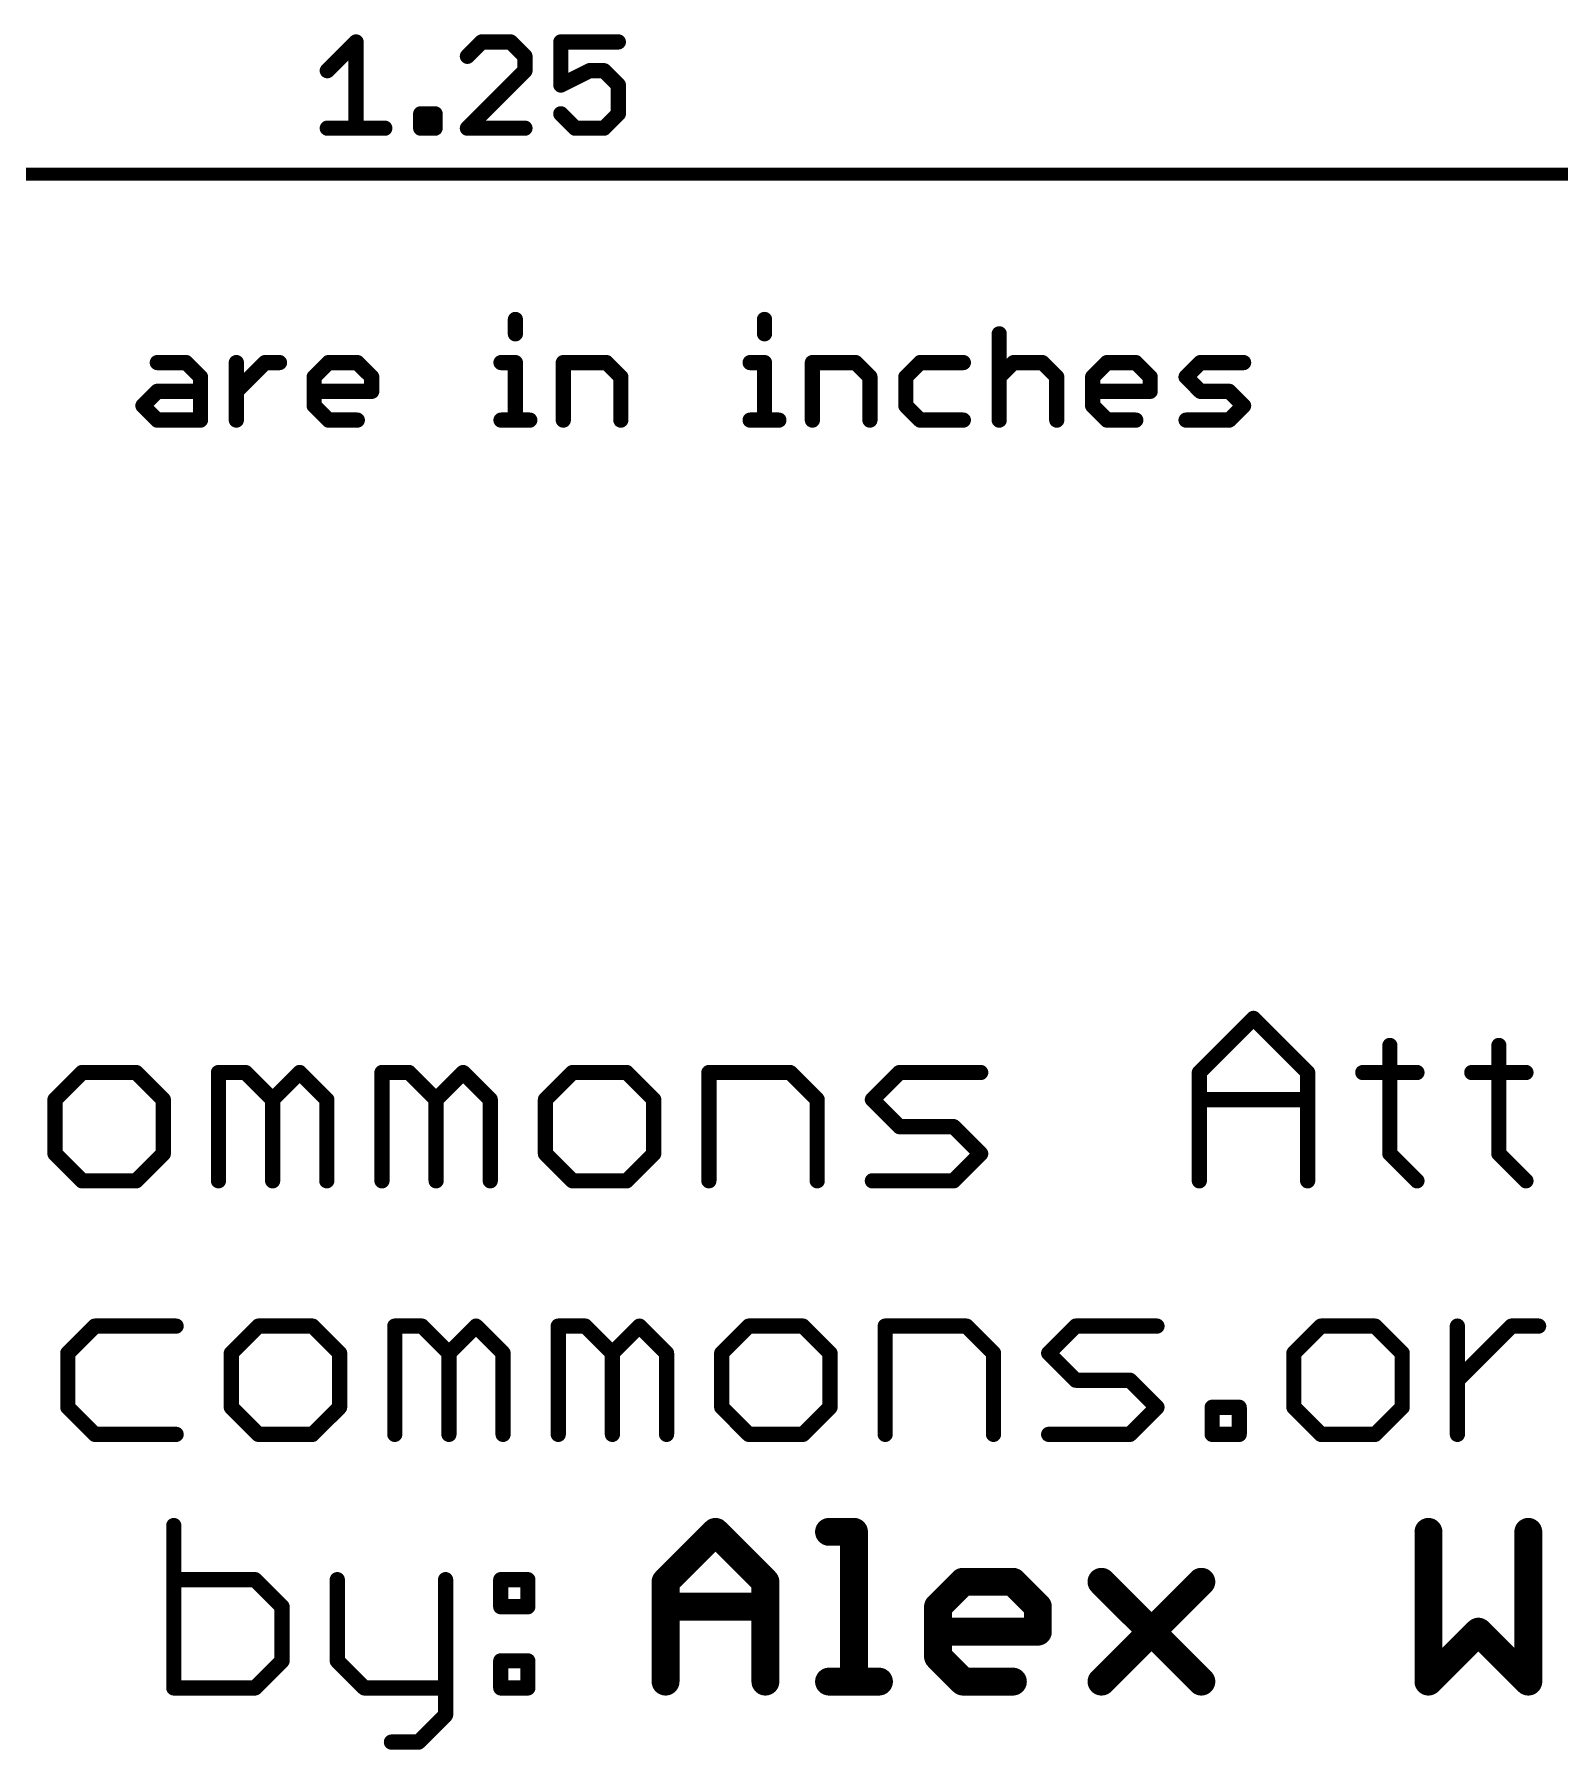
# Model space of a CAD drawing. Extents: x -33 to 74, y -21 to 38.
# Drawn here: x 11.6 to 26.87, y -20.86 to -3.68 of the extents above; entities that cross this region are included whole.
import ezdxf

# ---------------------------------------------------------------- set-up
doc = ezdxf.new("R2010")
doc.units = 0
doc.layers.add('47', color=253, linetype='CONTINUOUS')
doc.layers.add('51', color=53, linetype='CONTINUOUS')

msp = doc.modelspace()

# ---------------------------------------------------------------- linework, layer by layer
at = {"layer": '47'}
for points, const_width in [([(14.532, -4.0436), (14.8201, -3.7555)], 0.1524), ([(14.8201, -3.7555), (14.8201, -4.6198)], 0.1524), ([(16.0793, -3.7555), (15.9353, -3.8995)], 0.1524), ([(16.3674, -3.7555), (16.0793, -3.7555)], 0.1524), ([(16.5115, -3.8995), (16.3674, -3.7555)], 0.1524), ([(17.447, -3.7555), (16.8708, -3.7555)], 0.1524), ([(16.8708, -3.7555), (16.8708, -4.1876)], 0.1524), ([(16.5115, -4.0436), (16.5115, -3.8995)], 0.1524), ([(15.9353, -4.6198), (16.5115, -4.0436)], 0.1524), ([(16.8708, -4.1876), (17.1589, -4.0436)], 0.1524), ([(17.1589, -4.0436), (17.303, -4.0436)], 0.1524), ([(17.303, -4.0436), (17.447, -4.1876)], 0.1524), ([(17.447, -4.1876), (17.447, -4.4757)], 0.1524), ([(15.4675, -4.6198), (15.4675, -4.4757)], 0.1524), ([(15.4675, -4.4757), (15.6116, -4.4757)], 0.1524), ([(15.6116, -4.4757), (15.6116, -4.6198)], 0.1524), ([(17.0148, -4.6198), (16.8708, -4.4757)], 0.1524), ([(17.447, -4.4757), (17.303, -4.6198)], 0.1524), ([(14.532, -4.6198), (15.1082, -4.6198)], 0.1524), ([(15.6116, -4.6198), (15.4675, -4.6198)], 0.1524), ([(16.5115, -4.6198), (15.9353, -4.6198)], 0.1524), ([(17.303, -4.6198), (17.0148, -4.6198)], 0.1524), ([(0.065, -5.08), (31.685, -5.08)], 0.13), ([(16.4158, -6.5354), (16.4158, -6.6795)], 0.1524), ([(18.9106, -6.5354), (18.9106, -6.6795)], 0.1524), ([(21.2612, -6.6795), (21.2612, -7.5438)], 0.1524), ([(12.8297, -6.9676), (13.1178, -6.9676)], 0.1524), ([(13.1178, -6.9676), (13.2619, -7.1116)], 0.1524), ([(13.2619, -7.1116), (13.2619, -7.5438)], 0.1524), ([(13.6212, -7.5438), (13.6212, -6.9676)], 0.1524), ([(13.6212, -7.2557), (13.9093, -6.9676)], 0.1524), ([(13.9093, -6.9676), (14.0533, -6.9676)], 0.1524), ([(14.4007, -7.1116), (14.5448, -6.9676)], 0.1524), ([(14.4007, -7.3997), (14.4007, -7.1116)], 0.1524), ([(14.5448, -6.9676), (14.8329, -6.9676)], 0.1524), ([(14.8329, -6.9676), (14.977, -7.1116)], 0.1524), ([(14.977, -7.1116), (14.977, -7.2557)], 0.1524), ([(16.2718, -6.9676), (16.4158, -6.9676)], 0.1524), ([(16.4158, -6.9676), (16.4158, -7.5438)], 0.1524), ([(16.8955, -7.5438), (16.8955, -6.9676)], 0.1524), ([(16.8955, -6.9676), (17.3276, -6.9676)], 0.1524), ([(17.3276, -6.9676), (17.4717, -7.1116)], 0.1524), ([(17.4717, -7.1116), (17.4717, -7.5438)], 0.1524), ([(18.7665, -6.9676), (18.9106, -6.9676)], 0.1524), ([(18.9106, -6.9676), (18.9106, -7.5438)], 0.1524), ([(19.3902, -7.5438), (19.3902, -6.9676)], 0.1524), ([(19.3902, -6.9676), (19.8223, -6.9676)], 0.1524), ([(19.8223, -6.9676), (19.9664, -7.1116)], 0.1524), ([(19.9664, -7.1116), (19.9664, -7.5438)], 0.1524), ([(20.4698, -6.9676), (20.3257, -7.1116)], 0.1524), ([(20.3257, -7.1116), (20.3257, -7.3997)], 0.1524), ([(20.9019, -6.9676), (20.4698, -6.9676)], 0.1524), ([(21.2612, -7.1116), (21.4053, -6.9676)], 0.1524), ([(21.4053, -6.9676), (21.6934, -6.9676)], 0.1524), ([(21.6934, -6.9676), (21.8374, -7.1116)], 0.1524), ([(21.8374, -7.1116), (21.8374, -7.5438)], 0.1524), ([(22.1967, -7.1116), (22.3408, -6.9676)], 0.1524), ([(22.1967, -7.3997), (22.1967, -7.1116)], 0.1524), ([(22.3408, -6.9676), (22.6289, -6.9676)], 0.1524), ([(22.6289, -6.9676), (22.773, -7.1116)], 0.1524), ([(22.773, -7.1116), (22.773, -7.2557)], 0.1524), ([(23.1323, -7.1116), (23.2763, -6.9676)], 0.1524), ([(23.2763, -7.2557), (23.1323, -7.1116)], 0.1524), ([(23.2763, -6.9676), (23.7085, -6.9676)], 0.1524), ([(12.6856, -7.3997), (12.8297, -7.2557)], 0.1524), ([(12.8297, -7.2557), (13.2619, -7.2557)], 0.1524), ([(14.977, -7.2557), (14.4007, -7.2557)], 0.1524), ([(22.773, -7.2557), (22.1967, -7.2557)], 0.1524), ([(23.5644, -7.2557), (23.2763, -7.2557)], 0.1524), ([(23.7085, -7.3997), (23.5644, -7.2557)], 0.1524), ([(12.8297, -7.5438), (12.6856, -7.3997)], 0.1524), ([(14.5448, -7.5438), (14.4007, -7.3997)], 0.1524), ([(20.3257, -7.3997), (20.4698, -7.5438)], 0.1524), ([(22.3408, -7.5438), (22.1967, -7.3997)], 0.1524), ([(23.5644, -7.5438), (23.7085, -7.3997)], 0.1524), ([(13.2619, -7.5438), (12.8297, -7.5438)], 0.1524), ([(14.8329, -7.5438), (14.5448, -7.5438)], 0.1524), ([(16.2718, -7.5438), (16.5599, -7.5438)], 0.1524), ([(18.7665, -7.5438), (19.0546, -7.5438)], 0.1524), ([(20.4698, -7.5438), (20.9019, -7.5438)], 0.1524), ([(22.6289, -7.5438), (22.3408, -7.5438)], 0.1524), ([(23.1323, -7.5438), (23.5644, -7.5438)], 0.1524)]:
    msp.add_lwpolyline(points, dxfattribs=dict(at, const_width=const_width))
at = {"layer": '47', "const_width": 0.0762}
for points in [[(14.8582, -3.7555, 1), (14.782, -3.7555)], [(14.847, -3.7824, 1), (14.7932, -3.7285)], [(16.0793, -3.7174, 1), (16.0793, -3.7936)], [(16.1063, -3.7824, 1), (16.0524, -3.7285)], [(16.3944, -3.7285, 1), (16.3405, -3.7824)], [(16.3674, -3.7936, 1), (16.3674, -3.7174)], [(16.8708, -3.7174, 1), (16.8708, -3.7936)], [(16.9089, -3.7555, 1), (16.8327, -3.7555)], [(17.447, -3.7936, 1), (17.447, -3.7174)], [(15.9083, -3.8726, 1), (15.9622, -3.9265)], [(16.5496, -3.8995, 1), (16.4734, -3.8995)], [(16.4845, -3.9265, 1), (16.5384, -3.8726)], [(14.505, -4.0166, 1), (14.5589, -4.0705)], [(16.4734, -4.0436, 1), (16.5496, -4.0436)], [(16.5384, -4.0705, 1), (16.4845, -4.0166)], [(16.8537, -4.1536, 1), (16.8878, -4.2217)], [(17.1589, -4.0055, 1), (17.1589, -4.0817)], [(17.1759, -4.0777, 1), (17.1419, -4.0095)], [(17.3299, -4.0166, 1), (17.276, -4.0705)], [(17.303, -4.0817, 1), (17.303, -4.0055)], [(17.4851, -4.1876, 1), (17.4089, -4.1876)], [(17.4201, -4.2146, 1), (17.474, -4.1607)], [(16.8327, -4.1876, 1), (16.9089, -4.1876)], [(15.5056, -4.4757, 1), (15.4294, -4.4757)], [(15.4675, -4.4376, 1), (15.4675, -4.5138)], [(15.6497, -4.4757, 1), (15.5735, -4.4757)], [(15.6116, -4.5138, 1), (15.6116, -4.4376)], [(16.8977, -4.4488, 1), (16.8438, -4.5027)], [(17.4089, -4.4757, 1), (17.4851, -4.4757)], [(17.474, -4.5027, 1), (17.4201, -4.4488)], [(14.532, -4.5817, 1), (14.532, -4.6579)], [(14.782, -4.6198, 1), (14.8582, -4.6198)], [(15.1082, -4.6579, 1), (15.1082, -4.5817)], [(15.4675, -4.5817, 1), (15.4675, -4.6579)], [(15.4294, -4.6198, 1), (15.5056, -4.6198)], [(15.5735, -4.6198, 1), (15.6497, -4.6198)], [(15.6116, -4.6579, 1), (15.6116, -4.5817)], [(15.9353, -4.5817, 1), (15.9353, -4.6579)], [(15.9083, -4.5929, 1), (15.9622, -4.6467)], [(16.5115, -4.6579, 1), (16.5115, -4.5817)], [(17.0148, -4.5817, 1), (17.0148, -4.6579)], [(16.9879, -4.6467, 1), (17.0418, -4.5929)], [(17.276, -4.5929, 1), (17.3299, -4.6467)], [(17.303, -4.6579, 1), (17.303, -4.5817)], [(16.4539, -6.5354, 1), (16.3777, -6.5354)], [(18.9487, -6.5354, 1), (18.8725, -6.5354)], [(16.3777, -6.6795, 1), (16.4539, -6.6795)], [(18.8725, -6.6795, 1), (18.9487, -6.6795)], [(21.2993, -6.6795, 1), (21.2231, -6.6795)], [(12.8297, -6.9295, 1), (12.8297, -7.0057)], [(13.1447, -6.9406, 1), (13.0909, -6.9945)], [(13.1178, -7.0057, 1), (13.1178, -6.9295)], [(13.3, -7.1116, 1), (13.2238, -7.1116)], [(13.6593, -6.9676, 1), (13.5831, -6.9676)], [(13.9093, -6.9295, 1), (13.9093, -7.0057)], [(13.9362, -6.9945, 1), (13.8823, -6.9406)], [(14.0533, -7.0057, 1), (14.0533, -6.9295)], [(14.4388, -7.1116, 1), (14.3626, -7.1116)], [(14.5448, -6.9295, 1), (14.5448, -7.0057)], [(14.5717, -6.9945, 1), (14.5179, -6.9406)], [(14.8599, -6.9406, 1), (14.806, -6.9945)], [(14.8329, -7.0057, 1), (14.8329, -6.9295)], [(15.0151, -7.1116, 1), (14.9389, -7.1116)], [(16.2718, -6.9295, 1), (16.2718, -7.0057)], [(16.4539, -6.9676, 1), (16.3777, -6.9676)], [(16.4158, -7.0057, 1), (16.4158, -6.9295)], [(16.9336, -6.9676, 1), (16.8574, -6.9676)], [(16.8955, -6.9295, 1), (16.8955, -7.0057)], [(17.3546, -6.9406, 1), (17.3007, -6.9945)], [(17.3276, -7.0057, 1), (17.3276, -6.9295)], [(17.5098, -7.1116, 1), (17.4336, -7.1116)], [(18.7665, -6.9295, 1), (18.7665, -7.0057)], [(18.9487, -6.9676, 1), (18.8725, -6.9676)], [(18.9106, -7.0057, 1), (18.9106, -6.9295)], [(19.4283, -6.9676, 1), (19.3521, -6.9676)], [(19.3902, -6.9295, 1), (19.3902, -7.0057)], [(19.8493, -6.9406, 1), (19.7954, -6.9945)], [(19.8223, -7.0057, 1), (19.8223, -6.9295)], [(20.0045, -7.1116, 1), (19.9283, -7.1116)], [(20.3638, -7.1116, 1), (20.2876, -7.1116)], [(20.4698, -6.9295, 1), (20.4698, -7.0057)], [(20.4967, -6.9945, 1), (20.4428, -6.9406)], [(20.9019, -7.0057, 1), (20.9019, -6.9295)], [(21.4053, -6.9295, 1), (21.4053, -7.0057)], [(21.4322, -6.9945, 1), (21.3783, -6.9406)], [(21.7203, -6.9406, 1), (21.6664, -6.9945)], [(21.6934, -7.0057, 1), (21.6934, -6.9295)], [(21.8755, -7.1116, 1), (21.7993, -7.1116)], [(22.2348, -7.1116, 1), (22.1586, -7.1116)], [(22.3408, -6.9295, 1), (22.3408, -7.0057)], [(22.3677, -6.9945, 1), (22.3138, -6.9406)], [(22.6558, -6.9406, 1), (22.602, -6.9945)], [(22.6289, -7.0057, 1), (22.6289, -6.9295)], [(22.8111, -7.1116, 1), (22.7349, -7.1116)], [(23.1592, -7.0847, 1), (23.1053, -7.1386)], [(23.2763, -6.9295, 1), (23.2763, -7.0057)], [(23.3033, -6.9945, 1), (23.2494, -6.9406)], [(23.7085, -7.0057, 1), (23.7085, -6.9295)], [(12.8297, -7.2176, 1), (12.8297, -7.2938)], [(12.8566, -7.2826, 1), (12.8027, -7.2287)], [(13.2349, -7.1386, 1), (13.2888, -7.0847)], [(13.2619, -7.2938, 1), (13.2619, -7.2176)], [(13.5942, -7.2287, 1), (13.6481, -7.2826)], [(14.3738, -7.0847, 1), (14.4277, -7.1386)], [(14.4007, -7.2176, 1), (14.4007, -7.2938)], [(14.95, -7.1386, 1), (15.0039, -7.0847)], [(14.977, -7.2938, 1), (14.977, -7.2176)], [(17.4447, -7.1386, 1), (17.4986, -7.0847)], [(19.9395, -7.1386, 1), (19.9933, -7.0847)], [(20.2988, -7.0847, 1), (20.3526, -7.1386)], [(21.2343, -7.0847, 1), (21.2882, -7.1386)], [(21.8105, -7.1386, 1), (21.8644, -7.0847)], [(22.1698, -7.0847, 1), (22.2237, -7.1386)], [(22.1967, -7.2176, 1), (22.1967, -7.2938)], [(22.746, -7.1386, 1), (22.7999, -7.0847)], [(22.773, -7.2938, 1), (22.773, -7.2176)], [(23.1053, -7.0847, 1), (23.1592, -7.1386)], [(23.2763, -7.2176, 1), (23.2763, -7.2938)], [(23.2494, -7.2826, 1), (23.3033, -7.2287)], [(23.5914, -7.2287, 1), (23.5375, -7.2826)], [(23.5644, -7.2938, 1), (23.5644, -7.2176)], [(12.7126, -7.3728, 1), (12.6587, -7.4267)], [(12.6587, -7.3728, 1), (12.7126, -7.4267)], [(14.4277, -7.3728, 1), (14.3738, -7.4267)], [(14.3626, -7.3997, 1), (14.4388, -7.3997)], [(14.9389, -7.2557, 1), (15.0151, -7.2557)], [(20.3526, -7.3728, 1), (20.2988, -7.4267)], [(20.2876, -7.3997, 1), (20.3638, -7.3997)], [(22.2237, -7.3728, 1), (22.1698, -7.4267)], [(22.1586, -7.3997, 1), (22.2348, -7.3997)], [(22.7349, -7.2557, 1), (22.8111, -7.2557)], [(23.7354, -7.4267, 1), (23.6815, -7.3728)], [(23.6815, -7.4267, 1), (23.7354, -7.3728)], [(12.8297, -7.5057, 1), (12.8297, -7.5819)], [(12.8027, -7.5707, 1), (12.8566, -7.5169)], [(13.2238, -7.5438, 1), (13.3, -7.5438)], [(13.2619, -7.5819, 1), (13.2619, -7.5057)], [(13.5831, -7.5438, 1), (13.6593, -7.5438)], [(14.5448, -7.5057, 1), (14.5448, -7.5819)], [(14.5179, -7.5707, 1), (14.5717, -7.5169)], [(14.8329, -7.5819, 1), (14.8329, -7.5057)], [(16.2718, -7.5057, 1), (16.2718, -7.5819)], [(16.3777, -7.5438, 1), (16.4539, -7.5438)], [(16.5599, -7.5819, 1), (16.5599, -7.5057)], [(16.8574, -7.5438, 1), (16.9336, -7.5438)], [(17.4336, -7.5438, 1), (17.5098, -7.5438)], [(18.7665, -7.5057, 1), (18.7665, -7.5819)], [(18.8725, -7.5438, 1), (18.9487, -7.5438)], [(19.0546, -7.5819, 1), (19.0546, -7.5057)], [(19.3521, -7.5438, 1), (19.4283, -7.5438)], [(19.9283, -7.5438, 1), (20.0045, -7.5438)], [(20.4698, -7.5057, 1), (20.4698, -7.5819)], [(20.4428, -7.5707, 1), (20.4967, -7.5169)], [(20.9019, -7.5819, 1), (20.9019, -7.5057)], [(21.2231, -7.5438, 1), (21.2993, -7.5438)], [(21.7993, -7.5438, 1), (21.8755, -7.5438)], [(22.3408, -7.5057, 1), (22.3408, -7.5819)], [(22.3138, -7.5707, 1), (22.3677, -7.5169)], [(22.6289, -7.5819, 1), (22.6289, -7.5057)], [(23.1323, -7.5057, 1), (23.1323, -7.5819)], [(23.5375, -7.5169, 1), (23.5914, -7.5707)], [(23.5644, -7.5819, 1), (23.5644, -7.5057)]]:
    msp.add_lwpolyline(points, format="xyb", dxfattribs=at)
at = {"layer": '51'}
for points, const_width in [([(23.2652, -14.0791), (23.8076, -13.5368)], 0.1524), ([(23.8076, -13.5368), (24.3499, -14.0791)], 0.1524), ([(25.1736, -13.808), (25.1736, -14.8926)], 0.1524), ([(26.265, -13.808), (26.265, -14.8926)], 0.1524), ([(12.0763, -14.0791), (11.8051, -14.3503)], 0.1524), ([(12.6186, -14.0791), (12.0763, -14.0791)], 0.1524), ([(12.8898, -14.3503), (12.6186, -14.0791)], 0.1524), ([(13.4423, -15.1638), (13.4423, -14.0791)], 0.1524), ([(13.4423, -14.0791), (13.7135, -14.0791)], 0.1524), ([(13.7135, -14.0791), (13.9846, -14.3503)], 0.1524), ([(13.9846, -14.3503), (14.2558, -14.0791)], 0.1524), ([(14.2558, -14.0791), (14.527, -14.3503)], 0.1524), ([(15.0795, -15.1638), (15.0795, -14.0791)], 0.1524), ([(15.0795, -14.0791), (15.3506, -14.0791)], 0.1524), ([(15.3506, -14.0791), (15.6218, -14.3503)], 0.1524), ([(15.6218, -14.3503), (15.8929, -14.0791)], 0.1524), ([(15.8929, -14.0791), (16.1641, -14.3503)], 0.1524), ([(16.9878, -14.0791), (16.7166, -14.3503)], 0.1524), ([(17.5301, -14.0791), (16.9878, -14.0791)], 0.1524), ([(17.8013, -14.3503), (17.5301, -14.0791)], 0.1524), ([(18.3538, -15.1638), (18.3538, -14.0791)], 0.1524), ([(18.3538, -14.0791), (19.1673, -14.0791)], 0.1524), ([(19.1673, -14.0791), (19.4384, -14.3503)], 0.1524), ([(19.9909, -14.3503), (20.2621, -14.0791)], 0.1524), ([(20.2621, -14.0791), (21.0756, -14.0791)], 0.1524), ([(23.2652, -15.1638), (23.2652, -14.0791)], 0.1524), ([(24.3499, -14.0791), (24.3499, -15.1638)], 0.1524), ([(24.9024, -14.0791), (25.4447, -14.0791)], 0.1524), ([(25.9938, -14.0791), (26.5362, -14.0791)], 0.1524), ([(11.8051, -14.3503), (11.8051, -14.8926)], 0.1524), ([(12.8898, -14.8926), (12.8898, -14.3503)], 0.1524), ([(13.9846, -14.3503), (13.9846, -15.1638)], 0.1524), ([(14.527, -14.3503), (14.527, -15.1638)], 0.1524), ([(15.6218, -14.3503), (15.6218, -15.1638)], 0.1524), ([(16.1641, -14.3503), (16.1641, -15.1638)], 0.1524), ([(16.7166, -14.3503), (16.7166, -14.8926)], 0.1524), ([(17.8013, -14.8926), (17.8013, -14.3503)], 0.1524), ([(19.4384, -14.3503), (19.4384, -15.1638)], 0.1524), ([(20.2621, -14.6215), (19.9909, -14.3503)], 0.1524), ([(23.2652, -14.3503), (24.3499, -14.3503)], 0.1524), ([(20.8044, -14.6215), (20.2621, -14.6215)], 0.1524), ([(21.0756, -14.8926), (20.8044, -14.6215)], 0.1524), ([(11.8051, -14.8926), (12.0763, -15.1638)], 0.1524), ([(12.6186, -15.1638), (12.8898, -14.8926)], 0.1524), ([(16.7166, -14.8926), (16.9878, -15.1638)], 0.1524), ([(17.5301, -15.1638), (17.8013, -14.8926)], 0.1524), ([(20.8044, -15.1638), (21.0756, -14.8926)], 0.1524), ([(25.1736, -14.8926), (25.4447, -15.1638)], 0.1524), ([(26.265, -14.8926), (26.5362, -15.1638)], 0.1524), ([(12.0763, -15.1638), (12.6186, -15.1638)], 0.1524), ([(16.9878, -15.1638), (17.5301, -15.1638)], 0.1524), ([(19.9909, -15.1638), (20.8044, -15.1638)], 0.1524), ([(12.2047, -16.6191), (11.9335, -16.8903)], 0.1524), ([(13.0182, -16.6191), (12.2047, -16.6191)], 0.1524), ([(13.8419, -16.6191), (13.5707, -16.8903)], 0.1524), ([(14.3842, -16.6191), (13.8419, -16.6191)], 0.1524), ([(14.6554, -16.8903), (14.3842, -16.6191)], 0.1524), ([(15.2079, -17.7038), (15.2079, -16.6191)], 0.1524), ([(15.2079, -16.6191), (15.479, -16.6191)], 0.1524), ([(15.479, -16.6191), (15.7502, -16.8903)], 0.1524), ([(15.7502, -16.8903), (16.0214, -16.6191)], 0.1524), ([(16.0214, -16.6191), (16.2925, -16.8903)], 0.1524), ([(16.845, -17.7038), (16.845, -16.6191)], 0.1524), ([(16.845, -16.6191), (17.1162, -16.6191)], 0.1524), ([(17.1162, -16.6191), (17.3873, -16.8903)], 0.1524), ([(17.3873, -16.8903), (17.6585, -16.6191)], 0.1524), ([(17.6585, -16.6191), (17.9297, -16.8903)], 0.1524), ([(18.7533, -16.6191), (18.4822, -16.8903)], 0.1524), ([(19.2957, -16.6191), (18.7533, -16.6191)], 0.1524), ([(19.5668, -16.8903), (19.2957, -16.6191)], 0.1524), ([(20.1193, -17.7038), (20.1193, -16.6191)], 0.1524), ([(20.1193, -16.6191), (20.9328, -16.6191)], 0.1524), ([(20.9328, -16.6191), (21.204, -16.8903)], 0.1524), ([(21.7565, -16.8903), (22.0276, -16.6191)], 0.1524), ([(22.0276, -16.6191), (22.8411, -16.6191)], 0.1524), ([(24.4834, -16.6191), (24.2122, -16.8903)], 0.1524), ([(25.0257, -16.6191), (24.4834, -16.6191)], 0.1524), ([(25.2969, -16.8903), (25.0257, -16.6191)], 0.1524), ([(25.8494, -17.7038), (25.8494, -16.6191)], 0.1524), ([(25.8494, -17.1615), (26.3917, -16.6191)], 0.1524), ([(26.3917, -16.6191), (26.6629, -16.6191)], 0.1524), ([(11.9335, -16.8903), (11.9335, -17.4326)], 0.1524), ([(13.5707, -16.8903), (13.5707, -17.4326)], 0.1524), ([(14.6554, -17.4326), (14.6554, -16.8903)], 0.1524), ([(15.7502, -16.8903), (15.7502, -17.7038)], 0.1524), ([(16.2925, -16.8903), (16.2925, -17.7038)], 0.1524), ([(17.3873, -16.8903), (17.3873, -17.7038)], 0.1524), ([(17.9297, -16.8903), (17.9297, -17.7038)], 0.1524), ([(18.4822, -16.8903), (18.4822, -17.4326)], 0.1524), ([(19.5668, -17.4326), (19.5668, -16.8903)], 0.1524), ([(21.204, -16.8903), (21.204, -17.7038)], 0.1524), ([(22.0276, -17.1615), (21.7565, -16.8903)], 0.1524), ([(24.2122, -16.8903), (24.2122, -17.4326)], 0.1524), ([(25.2969, -17.4326), (25.2969, -16.8903)], 0.1524), ([(22.57, -17.1615), (22.0276, -17.1615)], 0.1524), ([(22.8411, -17.4326), (22.57, -17.1615)], 0.1524), ([(11.9335, -17.4326), (12.2047, -17.7038)], 0.1524), ([(13.5707, -17.4326), (13.8419, -17.7038)], 0.1524), ([(14.3842, -17.7038), (14.6554, -17.4326)], 0.1524), ([(18.4822, -17.4326), (18.7533, -17.7038)], 0.1524), ([(19.2957, -17.7038), (19.5668, -17.4326)], 0.1524), ([(22.57, -17.7038), (22.8411, -17.4326)], 0.1524), ([(23.3936, -17.7038), (23.3936, -17.4326)], 0.1524), ([(23.3936, -17.4326), (23.6648, -17.4326)], 0.1524), ([(23.6648, -17.4326), (23.6648, -17.7038)], 0.1524), ([(24.2122, -17.4326), (24.4834, -17.7038)], 0.1524), ([(25.0257, -17.7038), (25.2969, -17.4326)], 0.1524), ([(12.2047, -17.7038), (13.0182, -17.7038)], 0.1524), ([(13.8419, -17.7038), (14.3842, -17.7038)], 0.1524), ([(18.7533, -17.7038), (19.2957, -17.7038)], 0.1524), ([(21.7565, -17.7038), (22.57, -17.7038)], 0.1524), ([(23.6648, -17.7038), (23.3936, -17.7038)], 0.1524), ([(24.4834, -17.7038), (25.0257, -17.7038)], 0.1524), ([(12.9949, -18.6168), (12.9949, -20.2438)], 0.1524), ([(17.9197, -19.1804), (18.4197, -18.6804)], 0.2794), ([(18.4197, -18.6804), (18.9196, -19.1804)], 0.2794), ([(19.5569, -18.6804), (19.8068, -18.6804)], 0.2794), ([(19.8068, -18.6804), (19.8068, -20.1803)], 0.2794), ([(25.5598, -18.6804), (25.5598, -20.1803)], 0.2794), ([(26.5597, -20.1803), (26.5597, -18.6804)], 0.2794), ([(17.9197, -20.1803), (17.9197, -19.1804)], 0.2794), ([(18.9196, -19.1804), (18.9196, -20.1803)], 0.2794), ([(20.6483, -19.4304), (20.8983, -19.1804)], 0.2794), ([(20.8983, -19.1804), (21.3982, -19.1804)], 0.2794), ([(21.3982, -19.1804), (21.6482, -19.4304)], 0.2794), ([(22.2855, -19.1804), (23.2854, -20.1803)], 0.2794), ([(22.2855, -20.1803), (23.2854, -19.1804)], 0.2794), ([(13.8084, -19.1591), (12.9949, -19.1591)], 0.1524), ([(14.0795, -19.4303), (13.8084, -19.1591)], 0.1524), ([(14.632, -19.1591), (14.632, -19.9726)], 0.1524), ([(15.7167, -19.1591), (15.7167, -20.515)], 0.1524), ([(16.2692, -19.1591), (16.5404, -19.1591)], 0.1524), ([(16.2692, -19.4303), (16.2692, -19.1591)], 0.1524), ([(16.5404, -19.1591), (16.5404, -19.4303)], 0.1524), ([(14.0795, -19.9726), (14.0795, -19.4303)], 0.1524), ([(16.5404, -19.4303), (16.2692, -19.4303)], 0.1524), ([(17.9197, -19.4304), (18.9196, -19.4304)], 0.2794), ([(20.6483, -19.9303), (20.6483, -19.4304)], 0.2794), ([(21.6482, -19.4304), (21.6482, -19.6803)], 0.2794), ([(21.6482, -19.6803), (20.6483, -19.6803)], 0.2794), ([(25.5598, -20.1803), (26.0597, -19.6803)], 0.2794), ([(26.0597, -19.6803), (26.5597, -20.1803)], 0.2794), ([(13.8084, -20.2438), (14.0795, -19.9726)], 0.1524), ([(14.632, -19.9726), (14.9032, -20.2438)], 0.1524), ([(16.2692, -19.9726), (16.5404, -19.9726)], 0.1524), ([(16.2692, -20.2438), (16.2692, -19.9726)], 0.1524), ([(16.5404, -19.9726), (16.5404, -20.2438)], 0.1524), ([(20.8983, -20.1803), (20.6483, -19.9303)], 0.2794), ([(19.5569, -20.1803), (20.0568, -20.1803)], 0.2794), ([(21.3982, -20.1803), (20.8983, -20.1803)], 0.2794), ([(12.9949, -20.2438), (13.8084, -20.2438)], 0.1524), ([(14.9032, -20.2438), (15.7167, -20.2438)], 0.1524), ([(16.5404, -20.2438), (16.2692, -20.2438)], 0.1524), ([(15.7167, -20.515), (15.4455, -20.7861)], 0.1524), ([(15.4455, -20.7861), (15.1744, -20.7861)], 0.1524)]:
    msp.add_lwpolyline(points, dxfattribs=dict(at, const_width=const_width))
for points, const_width in [([(23.8345, -13.5099, 1), (23.7806, -13.5638)], 0.0762), ([(23.8345, -13.5638, 1), (23.7806, -13.5099)], 0.0762), ([(25.2117, -13.808, 1), (25.1355, -13.808)], 0.0762), ([(26.3031, -13.808, 1), (26.2269, -13.808)], 0.0762), ([(12.0763, -14.041, 1), (12.0763, -14.1172)], 0.0762), ([(12.1032, -14.1061, 1), (12.0494, -14.0522)], 0.0762), ([(12.6456, -14.0522, 1), (12.5917, -14.1061)], 0.0762), ([(12.6186, -14.1172, 1), (12.6186, -14.041)], 0.0762), ([(13.4804, -14.0791, 1), (13.4042, -14.0791)], 0.0762), ([(13.4423, -14.041, 1), (13.4423, -14.1172)], 0.0762), ([(13.7404, -14.0522, 1), (13.6865, -14.1061)], 0.0762), ([(13.7135, -14.1172, 1), (13.7135, -14.041)], 0.0762), ([(14.2827, -14.0522, 1), (14.2288, -14.1061)], 0.0762), ([(14.2827, -14.1061, 1), (14.2288, -14.0522)], 0.0762), ([(15.1176, -14.0791, 1), (15.0414, -14.0791)], 0.0762), ([(15.0795, -14.041, 1), (15.0795, -14.1172)], 0.0762), ([(15.3776, -14.0522, 1), (15.3237, -14.1061)], 0.0762), ([(15.3506, -14.1172, 1), (15.3506, -14.041)], 0.0762), ([(15.9199, -14.0522, 1), (15.866, -14.1061)], 0.0762), ([(15.9199, -14.1061, 1), (15.866, -14.0522)], 0.0762), ([(16.9878, -14.041, 1), (16.9878, -14.1172)], 0.0762), ([(17.0147, -14.1061, 1), (16.9608, -14.0522)], 0.0762), ([(17.557, -14.0522, 1), (17.5032, -14.1061)], 0.0762), ([(17.5301, -14.1172, 1), (17.5301, -14.041)], 0.0762), ([(18.3919, -14.0791, 1), (18.3157, -14.0791)], 0.0762), ([(18.3538, -14.041, 1), (18.3538, -14.1172)], 0.0762), ([(19.1942, -14.0522, 1), (19.1403, -14.1061)], 0.0762), ([(19.1673, -14.1172, 1), (19.1673, -14.041)], 0.0762), ([(20.2621, -14.041, 1), (20.2621, -14.1172)], 0.0762), ([(20.289, -14.1061, 1), (20.2351, -14.0522)], 0.0762), ([(21.0756, -14.1172, 1), (21.0756, -14.041)], 0.0762), ([(23.3033, -14.0791, 1), (23.2271, -14.0791)], 0.0762), ([(23.2383, -14.0522, 1), (23.2922, -14.1061)], 0.0762), ([(24.388, -14.0791, 1), (24.3118, -14.0791)], 0.0762), ([(24.3229, -14.1061, 1), (24.3768, -14.0522)], 0.0762), ([(24.9024, -14.041, 1), (24.9024, -14.1172)], 0.0762), ([(25.4447, -14.1172, 1), (25.4447, -14.041)], 0.0762), ([(25.9938, -14.041, 1), (25.9938, -14.1172)], 0.0762), ([(26.5362, -14.1172, 1), (26.5362, -14.041)], 0.0762), ([(11.8432, -14.3503, 1), (11.767, -14.3503)], 0.0762), ([(11.7782, -14.3234, 1), (11.8321, -14.3772)], 0.0762), ([(12.9279, -14.3503, 1), (12.8517, -14.3503)], 0.0762), ([(12.8629, -14.3772, 1), (12.9167, -14.3234)], 0.0762), ([(14.0227, -14.3503, 1), (13.9465, -14.3503)], 0.0762), ([(13.9577, -14.3234, 1), (14.0116, -14.3772)], 0.0762), ([(13.9577, -14.3772, 1), (14.0116, -14.3234)], 0.0762), ([(14.5651, -14.3503, 1), (14.4889, -14.3503)], 0.0762), ([(14.5, -14.3772, 1), (14.5539, -14.3234)], 0.0762), ([(15.6599, -14.3503, 1), (15.5837, -14.3503)], 0.0762), ([(15.5948, -14.3234, 1), (15.6487, -14.3772)], 0.0762), ([(15.5948, -14.3772, 1), (15.6487, -14.3234)], 0.0762), ([(16.2022, -14.3503, 1), (16.126, -14.3503)], 0.0762), ([(16.1372, -14.3772, 1), (16.1911, -14.3234)], 0.0762), ([(16.7547, -14.3503, 1), (16.6785, -14.3503)], 0.0762), ([(16.6897, -14.3234, 1), (16.7435, -14.3772)], 0.0762), ([(17.8394, -14.3503, 1), (17.7632, -14.3503)], 0.0762), ([(17.7743, -14.3772, 1), (17.8282, -14.3234)], 0.0762), ([(19.4765, -14.3503, 1), (19.4003, -14.3503)], 0.0762), ([(19.4115, -14.3772, 1), (19.4654, -14.3234)], 0.0762), ([(20.0179, -14.3234, 1), (19.964, -14.3772)], 0.0762), ([(19.964, -14.3234, 1), (20.0179, -14.3772)], 0.0762), ([(23.2652, -14.3122, 1), (23.2652, -14.3884)], 0.0762), ([(24.3499, -14.3884, 1), (24.3499, -14.3122)], 0.0762), ([(20.2621, -14.5834, 1), (20.2621, -14.6596)], 0.0762), ([(20.2351, -14.6484, 1), (20.289, -14.5945)], 0.0762), ([(20.8314, -14.5945, 1), (20.7775, -14.6484)], 0.0762), ([(20.8044, -14.6596, 1), (20.8044, -14.5834)], 0.0762), ([(11.8321, -14.8657, 1), (11.7782, -14.9196)], 0.0762), ([(11.767, -14.8926, 1), (11.8432, -14.8926)], 0.0762), ([(12.8517, -14.8926, 1), (12.9279, -14.8926)], 0.0762), ([(12.9167, -14.9196, 1), (12.8629, -14.8657)], 0.0762), ([(16.7435, -14.8657, 1), (16.6897, -14.9196)], 0.0762), ([(16.6785, -14.8926, 1), (16.7547, -14.8926)], 0.0762), ([(17.7632, -14.8926, 1), (17.8394, -14.8926)], 0.0762), ([(17.8282, -14.9196, 1), (17.7743, -14.8657)], 0.0762), ([(21.1025, -14.9196, 1), (21.0486, -14.8657)], 0.0762), ([(21.0486, -14.9196, 1), (21.1025, -14.8657)], 0.0762), ([(25.2005, -14.8657, 1), (25.1466, -14.9196)], 0.0762), ([(25.1355, -14.8926, 1), (25.2117, -14.8926)], 0.0762), ([(26.2919, -14.8657, 1), (26.238, -14.9196)], 0.0762), ([(26.2269, -14.8926, 1), (26.3031, -14.8926)], 0.0762), ([(12.0763, -15.1257, 1), (12.0763, -15.2019)], 0.0762), ([(12.0494, -15.1907, 1), (12.1032, -15.1369)], 0.0762), ([(12.5917, -15.1369, 1), (12.6456, -15.1907)], 0.0762), ([(12.6186, -15.2019, 1), (12.6186, -15.1257)], 0.0762), ([(16.9878, -15.1257, 1), (16.9878, -15.2019)], 0.0762), ([(16.9608, -15.1907, 1), (17.0147, -15.1369)], 0.0762), ([(17.5032, -15.1369, 1), (17.557, -15.1907)], 0.0762), ([(17.5301, -15.2019, 1), (17.5301, -15.1257)], 0.0762), ([(19.9909, -15.1257, 1), (19.9909, -15.2019)], 0.0762), ([(20.7775, -15.1369, 1), (20.8314, -15.1907)], 0.0762), ([(20.8044, -15.2019, 1), (20.8044, -15.1257)], 0.0762), ([(25.4178, -15.1907, 1), (25.4717, -15.1369)], 0.0762), ([(26.5092, -15.1907, 1), (26.5631, -15.1369)], 0.0762), ([(13.4042, -15.1638, 1), (13.4804, -15.1638)], 0.0762), ([(13.9465, -15.1638, 1), (14.0227, -15.1638)], 0.0762), ([(14.4889, -15.1638, 1), (14.5651, -15.1638)], 0.0762), ([(15.0414, -15.1638, 1), (15.1176, -15.1638)], 0.0762), ([(15.5837, -15.1638, 1), (15.6599, -15.1638)], 0.0762), ([(16.126, -15.1638, 1), (16.2022, -15.1638)], 0.0762), ([(18.3157, -15.1638, 1), (18.3919, -15.1638)], 0.0762), ([(19.4003, -15.1638, 1), (19.4765, -15.1638)], 0.0762), ([(23.2271, -15.1638, 1), (23.3033, -15.1638)], 0.0762), ([(24.3118, -15.1638, 1), (24.388, -15.1638)], 0.0762), ([(12.2047, -16.581, 1), (12.2047, -16.6572)], 0.0762), ([(12.2316, -16.6461, 1), (12.1778, -16.5922)], 0.0762), ([(13.0182, -16.6572, 1), (13.0182, -16.581)], 0.0762), ([(13.8419, -16.581, 1), (13.8419, -16.6572)], 0.0762), ([(13.8688, -16.6461, 1), (13.8149, -16.5922)], 0.0762), ([(14.4111, -16.5922, 1), (14.3573, -16.6461)], 0.0762), ([(14.3842, -16.6572, 1), (14.3842, -16.581)], 0.0762), ([(15.246, -16.6191, 1), (15.1698, -16.6191)], 0.0762), ([(15.2079, -16.581, 1), (15.2079, -16.6572)], 0.0762), ([(15.506, -16.5922, 1), (15.4521, -16.6461)], 0.0762), ([(15.479, -16.6572, 1), (15.479, -16.581)], 0.0762), ([(16.0483, -16.5922, 1), (15.9944, -16.6461)], 0.0762), ([(16.0483, -16.6461, 1), (15.9944, -16.5922)], 0.0762), ([(16.8831, -16.6191, 1), (16.8069, -16.6191)], 0.0762), ([(16.845, -16.581, 1), (16.845, -16.6572)], 0.0762), ([(17.1431, -16.5922, 1), (17.0892, -16.6461)], 0.0762), ([(17.1162, -16.6572, 1), (17.1162, -16.581)], 0.0762), ([(17.6854, -16.5922, 1), (17.6316, -16.6461)], 0.0762), ([(17.6854, -16.6461, 1), (17.6316, -16.5922)], 0.0762), ([(18.7533, -16.581, 1), (18.7533, -16.6572)], 0.0762), ([(18.7803, -16.6461, 1), (18.7264, -16.5922)], 0.0762), ([(19.3226, -16.5922, 1), (19.2687, -16.6461)], 0.0762), ([(19.2957, -16.6572, 1), (19.2957, -16.581)], 0.0762), ([(20.1574, -16.6191, 1), (20.0812, -16.6191)], 0.0762), ([(20.1193, -16.581, 1), (20.1193, -16.6572)], 0.0762), ([(20.9598, -16.5922, 1), (20.9059, -16.6461)], 0.0762), ([(20.9328, -16.6572, 1), (20.9328, -16.581)], 0.0762), ([(22.0276, -16.581, 1), (22.0276, -16.6572)], 0.0762), ([(22.0546, -16.6461, 1), (22.0007, -16.5922)], 0.0762), ([(22.8411, -16.6572, 1), (22.8411, -16.581)], 0.0762), ([(24.4834, -16.581, 1), (24.4834, -16.6572)], 0.0762), ([(24.5103, -16.6461, 1), (24.4564, -16.5922)], 0.0762), ([(25.0527, -16.5922, 1), (24.9988, -16.6461)], 0.0762), ([(25.0257, -16.6572, 1), (25.0257, -16.581)], 0.0762), ([(25.8875, -16.6191, 1), (25.8113, -16.6191)], 0.0762), ([(26.3917, -16.581, 1), (26.3917, -16.6572)], 0.0762), ([(26.4186, -16.6461, 1), (26.3648, -16.5922)], 0.0762), ([(26.6629, -16.6572, 1), (26.6629, -16.581)], 0.0762), ([(11.9716, -16.8903, 1), (11.8954, -16.8903)], 0.0762), ([(11.9066, -16.8634, 1), (11.9605, -16.9172)], 0.0762), ([(13.6088, -16.8903, 1), (13.5326, -16.8903)], 0.0762), ([(13.5438, -16.8634, 1), (13.5976, -16.9172)], 0.0762), ([(14.6935, -16.8903, 1), (14.6173, -16.8903)], 0.0762), ([(14.6284, -16.9172, 1), (14.6823, -16.8634)], 0.0762), ([(15.7883, -16.8903, 1), (15.7121, -16.8903)], 0.0762), ([(15.7232, -16.8634, 1), (15.7771, -16.9172)], 0.0762), ([(15.7232, -16.9172, 1), (15.7771, -16.8634)], 0.0762), ([(16.3306, -16.8903, 1), (16.2544, -16.8903)], 0.0762), ([(16.2656, -16.9172, 1), (16.3195, -16.8634)], 0.0762), ([(17.4254, -16.8903, 1), (17.3492, -16.8903)], 0.0762), ([(17.3604, -16.8634, 1), (17.4143, -16.9172)], 0.0762), ([(17.3604, -16.9172, 1), (17.4143, -16.8634)], 0.0762), ([(17.9678, -16.8903, 1), (17.8916, -16.8903)], 0.0762), ([(17.9027, -16.9172, 1), (17.9566, -16.8634)], 0.0762), ([(18.5203, -16.8903, 1), (18.4441, -16.8903)], 0.0762), ([(18.4552, -16.8634, 1), (18.5091, -16.9172)], 0.0762), ([(19.6049, -16.8903, 1), (19.5287, -16.8903)], 0.0762), ([(19.5399, -16.9172, 1), (19.5938, -16.8634)], 0.0762), ([(21.2421, -16.8903, 1), (21.1659, -16.8903)], 0.0762), ([(21.177, -16.9172, 1), (21.2309, -16.8634)], 0.0762), ([(21.7834, -16.8634, 1), (21.7295, -16.9172)], 0.0762), ([(21.7295, -16.8634, 1), (21.7834, -16.9172)], 0.0762), ([(24.2503, -16.8903, 1), (24.1741, -16.8903)], 0.0762), ([(24.1853, -16.8634, 1), (24.2392, -16.9172)], 0.0762), ([(25.335, -16.8903, 1), (25.2588, -16.8903)], 0.0762), ([(25.2699, -16.9172, 1), (25.3238, -16.8634)], 0.0762), ([(22.0276, -17.1234, 1), (22.0276, -17.1996)], 0.0762), ([(22.0007, -17.1884, 1), (22.0546, -17.1345)], 0.0762), ([(22.5969, -17.1345, 1), (22.543, -17.1884)], 0.0762), ([(22.57, -17.1996, 1), (22.57, -17.1234)], 0.0762), ([(25.8224, -17.1345, 1), (25.8763, -17.1884)], 0.0762), ([(11.9605, -17.4057, 1), (11.9066, -17.4596)], 0.0762), ([(11.8954, -17.4326, 1), (11.9716, -17.4326)], 0.0762), ([(13.5976, -17.4057, 1), (13.5438, -17.4596)], 0.0762), ([(13.5326, -17.4326, 1), (13.6088, -17.4326)], 0.0762), ([(14.6173, -17.4326, 1), (14.6935, -17.4326)], 0.0762), ([(14.6823, -17.4596, 1), (14.6284, -17.4057)], 0.0762), ([(18.5091, -17.4057, 1), (18.4552, -17.4596)], 0.0762), ([(18.4441, -17.4326, 1), (18.5203, -17.4326)], 0.0762), ([(19.5287, -17.4326, 1), (19.6049, -17.4326)], 0.0762), ([(19.5938, -17.4596, 1), (19.5399, -17.4057)], 0.0762), ([(22.8681, -17.4596, 1), (22.8142, -17.4057)], 0.0762), ([(22.8142, -17.4596, 1), (22.8681, -17.4057)], 0.0762), ([(23.4317, -17.4326, 1), (23.3555, -17.4326)], 0.0762), ([(23.3936, -17.3945, 1), (23.3936, -17.4707)], 0.0762), ([(23.7029, -17.4326, 1), (23.6267, -17.4326)], 0.0762), ([(23.6648, -17.4707, 1), (23.6648, -17.3945)], 0.0762), ([(24.2392, -17.4057, 1), (24.1853, -17.4596)], 0.0762), ([(24.1741, -17.4326, 1), (24.2503, -17.4326)], 0.0762), ([(25.2588, -17.4326, 1), (25.335, -17.4326)], 0.0762), ([(25.3238, -17.4596, 1), (25.2699, -17.4057)], 0.0762), ([(12.2047, -17.6657, 1), (12.2047, -17.7419)], 0.0762), ([(12.1778, -17.7307, 1), (12.2316, -17.6769)], 0.0762), ([(13.0182, -17.7419, 1), (13.0182, -17.6657)], 0.0762), ([(13.8419, -17.6657, 1), (13.8419, -17.7419)], 0.0762), ([(13.8149, -17.7307, 1), (13.8688, -17.6769)], 0.0762), ([(14.3573, -17.6769, 1), (14.4111, -17.7307)], 0.0762), ([(14.3842, -17.7419, 1), (14.3842, -17.6657)], 0.0762), ([(15.1698, -17.7038, 1), (15.246, -17.7038)], 0.0762), ([(15.7121, -17.7038, 1), (15.7883, -17.7038)], 0.0762), ([(16.2544, -17.7038, 1), (16.3306, -17.7038)], 0.0762), ([(16.8069, -17.7038, 1), (16.8831, -17.7038)], 0.0762), ([(17.3492, -17.7038, 1), (17.4254, -17.7038)], 0.0762), ([(17.8916, -17.7038, 1), (17.9678, -17.7038)], 0.0762), ([(18.7533, -17.6657, 1), (18.7533, -17.7419)], 0.0762), ([(18.7264, -17.7307, 1), (18.7803, -17.6769)], 0.0762), ([(19.2687, -17.6769, 1), (19.3226, -17.7307)], 0.0762), ([(19.2957, -17.7419, 1), (19.2957, -17.6657)], 0.0762), ([(20.0812, -17.7038, 1), (20.1574, -17.7038)], 0.0762), ([(21.1659, -17.7038, 1), (21.2421, -17.7038)], 0.0762), ([(21.7565, -17.6657, 1), (21.7565, -17.7419)], 0.0762), ([(22.543, -17.6769, 1), (22.5969, -17.7307)], 0.0762), ([(22.57, -17.7419, 1), (22.57, -17.6657)], 0.0762), ([(23.3936, -17.6657, 1), (23.3936, -17.7419)], 0.0762), ([(23.3555, -17.7038, 1), (23.4317, -17.7038)], 0.0762), ([(23.6267, -17.7038, 1), (23.7029, -17.7038)], 0.0762), ([(23.6648, -17.7419, 1), (23.6648, -17.6657)], 0.0762), ([(24.4834, -17.6657, 1), (24.4834, -17.7419)], 0.0762), ([(24.4564, -17.7307, 1), (24.5103, -17.6769)], 0.0762), ([(24.9988, -17.6769, 1), (25.0526, -17.7307)], 0.0762), ([(25.0257, -17.7419, 1), (25.0257, -17.6657)], 0.0762), ([(25.8113, -17.7038, 1), (25.8875, -17.7038)], 0.0762), ([(13.033, -18.6168, 1), (12.9568, -18.6168)], 0.0762), ([(18.4691, -18.631, 1), (18.3703, -18.7298)], 0.1397), ([(18.4691, -18.7298, 1), (18.3703, -18.631)], 0.1397), ([(19.5569, -18.6106, 1), (19.5569, -18.7503)], 0.1397), ([(19.8767, -18.6804, 1), (19.737, -18.6804)], 0.1397), ([(19.8068, -18.7503, 1), (19.8068, -18.6106)], 0.1397), ([(25.6296, -18.6804, 1), (25.4899, -18.6804)], 0.1397), ([(26.6295, -18.6804, 1), (26.4898, -18.6804)], 0.1397), ([(17.8703, -19.131, 1), (17.9691, -19.2298)], 0.1397), ([(17.9896, -19.1804, 1), (17.8499, -19.1804)], 0.1397), ([(18.9895, -19.1804, 1), (18.8498, -19.1804)], 0.1397), ([(18.8702, -19.2298, 1), (18.969, -19.131)], 0.1397), ([(20.8983, -19.1105, 1), (20.8983, -19.2502)], 0.1397), ([(20.9477, -19.2298, 1), (20.8489, -19.131)], 0.1397), ([(21.4476, -19.131, 1), (21.3488, -19.2298)], 0.1397), ([(21.3982, -19.2502, 1), (21.3982, -19.1105)], 0.1397), ([(22.3348, -19.131, 1), (22.2361, -19.2298)], 0.1397), ([(23.3348, -19.2298, 1), (23.236, -19.131)], 0.1397), ([(12.9949, -19.121, 1), (12.9949, -19.1972)], 0.0762), ([(13.8353, -19.1322, 1), (13.7814, -19.1861)], 0.0762), ([(13.8084, -19.1972, 1), (13.8084, -19.121)], 0.0762), ([(14.6701, -19.1591, 1), (14.5939, -19.1591)], 0.0762), ([(15.7548, -19.1591, 1), (15.6786, -19.1591)], 0.0762), ([(16.2692, -19.121, 1), (16.2692, -19.1972)], 0.0762), ([(16.3073, -19.1591, 1), (16.2311, -19.1591)], 0.0762), ([(16.5785, -19.1591, 1), (16.5023, -19.1591)], 0.0762), ([(16.5404, -19.1972, 1), (16.5404, -19.121)], 0.0762), ([(14.1176, -19.4303, 1), (14.0414, -19.4303)], 0.0762), ([(14.0526, -19.4572, 1), (14.1065, -19.4034)], 0.0762), ([(16.2692, -19.3922, 1), (16.2692, -19.4684)], 0.0762), ([(16.2311, -19.4303, 1), (16.3073, -19.4303)], 0.0762), ([(16.5023, -19.4303, 1), (16.5785, -19.4303)], 0.0762), ([(16.5404, -19.4684, 1), (16.5404, -19.3922)], 0.0762), ([(17.9197, -19.3605, 1), (17.9197, -19.5002)], 0.1397), ([(18.9196, -19.5002, 1), (18.9196, -19.3605)], 0.1397), ([(20.7181, -19.4304, 1), (20.5784, -19.4304)], 0.1397), ([(20.5989, -19.381, 1), (20.6977, -19.4798)], 0.1397), ([(21.7181, -19.4304, 1), (21.5784, -19.4304)], 0.1397), ([(21.5988, -19.4798, 1), (21.6976, -19.381)], 0.1397), ([(20.6483, -19.6105, 1), (20.6483, -19.7502)], 0.1397), ([(21.6482, -19.7502, 1), (21.6482, -19.6105)], 0.1397), ([(26.1091, -19.6309, 1), (26.0103, -19.7297)], 0.1397), ([(26.1091, -19.7297, 1), (26.0103, -19.6309)], 0.1397), ([(21.5784, -19.6803, 1), (21.7181, -19.6803)], 0.1397), ([(14.1065, -19.9996, 1), (14.0526, -19.9457)], 0.0762), ([(14.659, -19.9457, 1), (14.6051, -19.9996)], 0.0762), ([(16.2692, -19.9345, 1), (16.2692, -20.0107)], 0.0762), ([(16.3073, -19.9726, 1), (16.2311, -19.9726)], 0.0762), ([(16.5785, -19.9726, 1), (16.5023, -19.9726)], 0.0762), ([(16.5404, -20.0107, 1), (16.5404, -19.9345)], 0.0762), ([(20.5784, -19.9303, 1), (20.7181, -19.9303)], 0.1397), ([(20.6977, -19.8809, 1), (20.5989, -19.9797)], 0.1397), ([(14.0414, -19.9726, 1), (14.1176, -19.9726)], 0.0762), ([(14.5939, -19.9726, 1), (14.6701, -19.9726)], 0.0762), ([(19.5569, -20.1105, 1), (19.5569, -20.2502)], 0.1397), ([(20.0568, -20.2502, 1), (20.0568, -20.1105)], 0.1397), ([(20.8983, -20.1105, 1), (20.8983, -20.2502)], 0.1397), ([(20.8489, -20.2297, 1), (20.9477, -20.1309)], 0.1397), ([(21.3982, -20.2502, 1), (21.3982, -20.1105)], 0.1397), ([(22.2361, -20.1309, 1), (22.3348, -20.2297)], 0.1397), ([(23.236, -20.2297, 1), (23.3348, -20.1309)], 0.1397), ([(25.5104, -20.1309, 1), (25.6092, -20.2297)], 0.1397), ([(26.5103, -20.2297, 1), (26.6091, -20.1309)], 0.1397), ([(12.9949, -20.2057, 1), (12.9949, -20.2819)], 0.0762), ([(12.9568, -20.2438, 1), (13.033, -20.2438)], 0.0762), ([(13.7814, -20.2169, 1), (13.8353, -20.2707)], 0.0762), ([(13.8084, -20.2819, 1), (13.8084, -20.2057)], 0.0762), ([(14.9032, -20.2057, 1), (14.9032, -20.2819)], 0.0762), ([(14.8763, -20.2707, 1), (14.9301, -20.2169)], 0.0762), ([(15.7167, -20.2819, 1), (15.7167, -20.2057)], 0.0762), ([(16.2692, -20.2057, 1), (16.2692, -20.2819)], 0.0762), ([(16.2311, -20.2438, 1), (16.3073, -20.2438)], 0.0762), ([(16.5023, -20.2438, 1), (16.5785, -20.2438)], 0.0762), ([(16.5404, -20.2819, 1), (16.5404, -20.2057)], 0.0762), ([(17.8499, -20.1803, 1), (17.9896, -20.1803)], 0.1397), ([(18.8498, -20.1803, 1), (18.9895, -20.1803)], 0.1397), ([(19.737, -20.1803, 1), (19.8767, -20.1803)], 0.1397), ([(25.4899, -20.1803, 1), (25.6296, -20.1803)], 0.1397), ([(26.4898, -20.1803, 1), (26.6295, -20.1803)], 0.1397), ([(15.7436, -20.5419, 1), (15.6898, -20.488)], 0.0762), ([(15.6786, -20.515, 1), (15.7548, -20.515)], 0.0762), ([(15.1744, -20.748, 1), (15.1744, -20.8242)], 0.0762), ([(15.4186, -20.7592, 1), (15.4725, -20.8131)], 0.0762), ([(15.4455, -20.8242, 1), (15.4455, -20.748)], 0.0762)]:
    msp.add_lwpolyline(points, format="xyb", dxfattribs=dict(at, const_width=const_width))

doc.saveas('drawing.dxf')
